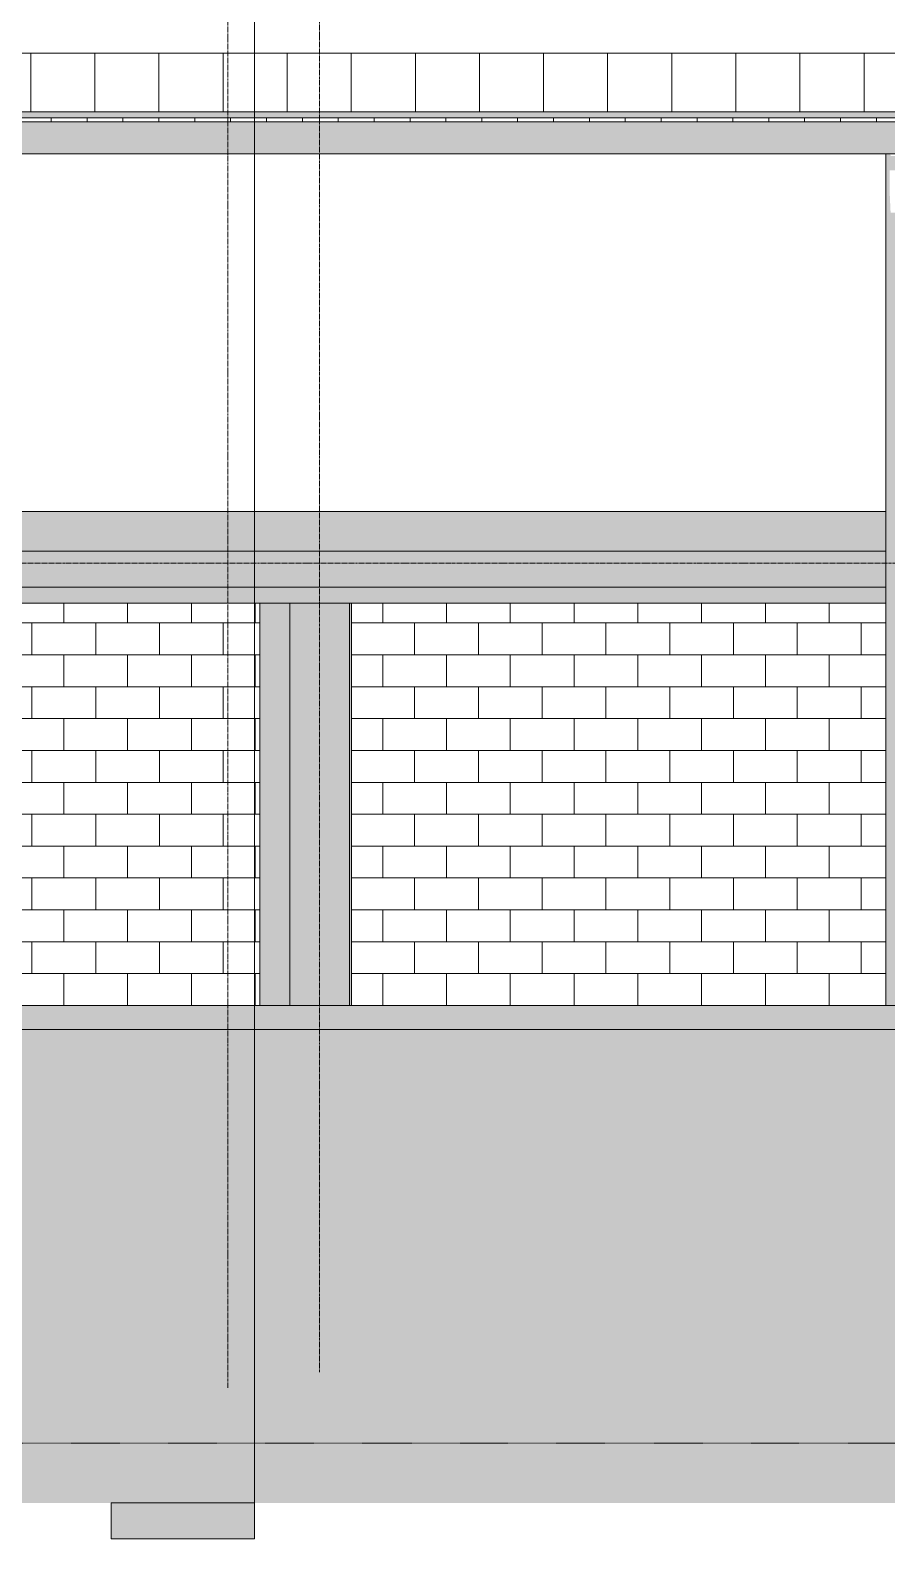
# Model space of a CAD drawing. Header units: inches. Extents: x 1352 to 6578, y -201 to 490.
# Drawn here: x 2492.6 to 2707.5, y -133.9 to 244.8 of the extents above; entities that cross this region are included whole.
import ezdxf

# ---------------------------------------------------------------- set-up
doc = ezdxf.new("R2010")
doc.units = ezdxf.units.IN
doc.header["$MEASUREMENT"] = 0
doc.linetypes.add('Aligning Line 1_8_', pattern=[0.25, 0.125, -0.125])
doc.linetypes.add('Grid Line 1_2_', pattern=[0.8749999999999999, 0.4999999999999999, -0.125, 0.125, -0.125])
for name, color, linetype, lineweight in [('A-FLOR-LEVL', 51, 'Continuous', 9), ('A-ROOF', 132, 'Continuous', 13), ('A-ROOF-PATT', 132, 'Continuous', 9), ('A-WALL', 113, 'Continuous', 13), ('A-WALL-PATT', 111, 'Continuous', 13), ('C-BLDG-PADS', 91, 'Continuous', 13), ('C-TOPO', 7, 'Continuous', 9), ('G-ANNO-SYMB', 111, 'Aligning Line 1_8_', 9), ('S-BEAM', 12, 'Continuous', 13), ('S-COLS', 52, 'Continuous', 13), ('S-GRID', 1, 'Continuous', 9)]:
    doc.layers.add(name, color=color, linetype=linetype, lineweight=lineweight)
pattern_1 = [(49.99999999999999, (2839.867, 132.759), (27.54270046216776, -2.409921005199992), [2.88, -31.68]), (355, (2839.867, 132.759), (-5.327844435381706, 28.88426558997774), [2.304, -25.344]), (100.451, (2842.163, 132.558), (22.21531621912823, 26.47392965322938), [2.448, -26.924]), (46.184, (2839.867, 140.439), (40.98187469590783, -6.356421902997745), [4.32, -47.52]), (96.636, (2843.283, 139.909), (35.89074818015425, 37.40618916795393), [3.671, -40.386]), (351.184, (2839.867, 140.439), (35.89097341714983, 37.40621617016942), [3.456, -38.016]), (21, (2843.707, 138.519), (22.92103572469458, -15.46073055541926), [2.88, -31.68]), (326, (2843.707, 138.519), (9.343532092013643, 27.84573814869183), [2.304, -25.344]), (71.45100000000001, (2845.617, 137.231), (32.26476914719338, 12.38442158028859), [2.448, -26.924]), (37.50000000000001, (2839.867, 132.759), (0.4668550243151897, 12.7827070445298), [1.267, -23.77, 1.267, -24.461, -25.44]), (37.50000000000001, (2839.867, 132.759), (0.4668550243151897, 12.7827070445298), [-50.765, 1.267, -24.173]), (7.499999999999999, (2839.867, 132.759), (10.10158952275669, 15.14509036333994), [1.267, -13.402, 1.267, -23.194, -9.696]), (7.499999999999999, (2839.867, 132.759), (10.10158952275669, 15.14509036333994), [-39.13, 1.267, -8.429]), (327.5, (2831.304, 132.759), (20.49916090120071, -0.8657796178497925), [1.267, -8.333, 1.267, -28.685, -39.744]), (327.5, (2831.304, 132.759), (20.49916090120071, -0.8657796178497925), [-39.552, 1.267, -38.477]), (317.5, (2827.464, 132.759), (22.39477935398379, 3.844287929692774), [1.267, -11.213, 1.267, -18.624, -28.224]), (317.5, (2827.464, 132.759), (22.39477935398379, 3.844287929692774), [-32.371, 1.267, -26.957])]

# ---------------------------------------------------------------- blocks, each defined once
blk = doc.blocks.new('Conc Beam - Conc Beam-1196117-BUILDING SECTION - EAST_WEST - LOOKING SOUTH')
at = {"layer": 'S-BEAM', "lineweight": 9}
h = blk.add_hatch(dxfattribs=at)
h.set_pattern_fill('FP_2', color=9, style=0, pattern_type=2)
h.set_pattern_definition(pattern_1)
h.paths.add_polyline_path([(3003.203253653734, 105.0000000000031), (3003.203253653734, 114.0000000000031), (2717.203252050074, 114.0000000000031), (2717.203252050074, 105.0000000000031), (2995.352618605275, 105.0000000000031)], flags=0)
h.paths.add_polyline_path([(1946.203253864448, 105.0000000000031), (2059.203252050073, 105.0000000000031), (2059.203252050073, 114.0000000000031), (1946.203253864448, 114.0000000000031)], flags=0)
h.paths.add_polyline_path([(2069.203252050074, 105.0000000000031), (2383.203252050074, 105.0000000000031), (2383.203252050074, 114.0000000000031), (2069.203252050074, 114.0000000000031)], flags=0)
h.paths.add_polyline_path([(2707.203252050074, 105.0000000000031), (2707.203252050074, 114.0000000000031), (2393.203252050074, 114.0000000000031), (2393.203252050074, 105.0000000000031), (2702.704493605275, 105.0000000000031)], flags=0)
h = blk.add_hatch(dxfattribs=at)
h.set_pattern_fill('FP_1', color=9, style=0, pattern_type=2)
h.set_pattern_definition([(15.684, (2839.867, 266.494), (27.54288658915033, -0.5674137266605754), [1.923, -21.151]), (358.819, (2839.867, 266.494), (-5.327869439670804, 6.80525769047888), [2.296, -25.253]), (128.059, (2842.163, 266.446), (22.21534474080903, 6.237361865966127), [0.72, -7.922999999999999]), (13.796, (2839.867, 268.303), (40.98236009858914, -1.497310505395882), [3.08, -33.877]), (116.279, (2843.283, 268.178), (35.89040510207072, 8.813050244339651), [0.958, -10.541]), (357.907, (2839.867, 268.303), (35.8908123474712, 8.813089017966945), [3.416999999999999, -37.59199999999999]), (5.168, (2843.707, 267.851), (22.92124903386951, -3.64214315030809), [2.7, -29.697]), (350.97, (2843.707, 267.851), (9.34353379883183, 6.560830446680302), [1.934, -21.275]), (35.075, (2845.617, 267.547), (32.26461633609668, 2.917647285825149), [0.9509999999999998, -10.465]), (10.247, (2839.867, 266.494), (0.4666228508906965, 3.012050649478963), [1.022, -19.163, 1.022, -19.721, -20.51]), (10.247, (2839.867, 266.494), (0.4666228508906965, 3.012050649478963), [-40.927, 1.022, -19.488]), (1.777, (2839.867, 266.494), (10.10221686215961, 3.567980867367163), [1.257, -13.293, 1.257, -23.006, -9.618]), (1.777, (2839.867, 266.494), (10.10221686215961, 3.567980867367163), [-38.813, 1.257, -8.361]), (351.464, (2831.304, 266.494), (20.49880251935434, -0.2039124138258273), [1.081, -7.107, 1.081, -24.464, -33.895]), (351.464, (2831.304, 266.494), (20.49880251935434, -0.2039124138258273), [-33.731, 1.081, -32.814]), (347.818, (2827.464, 266.494), (22.39440746919647, 0.9057792797351656), [0.956, -8.457, 0.956, -14.047, -21.288]), (347.818, (2827.464, 266.494), (22.39440746919647, 0.9057792797351656), [-24.416, 0.956, -20.333])])
h.paths.add_polyline_path([(3003.203253653734, 101.0000000000031), (3003.203253653734, 105.0000000000031), (2717.203252050074, 105.0000000000031), (2717.203252050074, 101.0000000000031), (2995.352618605275, 101.0000000000031)], flags=0)
h.paths.add_polyline_path([(1946.203253864449, 101.0000000000031), (2059.203252050074, 101.0000000000031), (2059.203252050073, 105.0000000000031), (1946.203253864448, 105.0000000000031)], flags=0)
h.paths.add_polyline_path([(2069.203252050074, 101.0000000000031), (2383.203252050074, 101.0000000000031), (2383.203252050074, 105.0000000000031), (2069.203252050074, 105.0000000000031)], flags=0)
h.paths.add_polyline_path([(2707.203252050074, 101.0000000000031), (2707.203252050074, 105.0000000000031), (2393.203252050074, 105.0000000000031), (2393.203252050074, 101.0000000000031), (2702.704493605275, 101.0000000000031)], flags=0)
at = {"layer": 'S-BEAM', "color": 8, "lineweight": 9}
for p, q in [((2393.203252050074, 114.000000000003), (2707.203252050074, 114.000000000003)), ((2707.203252050074, 105.0000000000029), (2393.203252050074, 105.0000000000029)), ((2707.203252050074, 101.0000000000029), (2393.203252050074, 101.0000000000029))]:
    blk.add_line(p, q, dxfattribs=at)
blk = doc.blocks.new('Section - 3_32_ x 3_8_-54337-BUILDING SECTION - EAST_WEST - LOOKING SOUTH')
at = {"layer": 'G-ANNO-SYMB', "linetype": 'Continuous'}
blk.add_hatch(color=256, dxfattribs=at).paths.add_polyline_path([(2512.891729866072, -124.8642614123034), (2548.891729866072, -124.8642614123037), (2548.891729866072, -133.8642614123037), (2512.891729866072, -133.8642614123034)], flags=0)
for p, q in [((2512.891729866072, -124.8642614123034), (2512.891729866072, -133.8642614123034)), ((2548.891729866072, -124.8642614123037), (2512.891729866072, -124.8642614123034)), ((2548.891729866072, -133.8642614123037), (2548.891729866072, -124.8642614123037)), ((2512.891729866072, -133.8642614123034), (2548.891729866072, -133.8642614123037))]:
    blk.add_line(p, q, dxfattribs=at)

msp = doc.modelspace()

# ---------------------------------------------------------------- hatches: boundary and pattern name
at = {"layer": 'A-ROOF', "lineweight": 9}
msp.add_hatch(color=254, dxfattribs=at).paths.add_polyline_path([(3074.20325386445, 222.7763881023636), (3105.453253654427, 222.7763881023636), (3105.453253654427, 224.2767135878836), (1585.45325386445, 224.2767135878836), (1585.45325386445, 222.7763881023636), (3037.159493605275, 222.7763881023636)], flags=0)
at = {"layer": 'A-ROOF'}
h = msp.add_hatch(color=8, dxfattribs=at)
h.paths.add_polyline_path([(2451.863243605275, 114.0000000000031), (2707.203252050074, 114.0000000000031), (2707.203252050074, 124.0000000000032), (2393.203252050074, 124.0000000000032), (2393.203252050074, 114.0000000000031), (2410.056368605275, 114.0000000000031)], flags=0)
h.paths.add_polyline_path([(1946.203253864448, 114.0000000000031), (2059.203252050073, 114.0000000000031), (2059.203252050073, 124.0000000000032), (1942.390753864447, 124.0000000000032), (1942.390753864447, 114.0000000000031)], flags=0)
h.paths.add_polyline_path([(3003.203253653734, 114.0000000000031), (3003.203253653734, 124.0000000000032), (2717.203252050074, 124.0000000000032), (2717.203252050074, 114.0000000000031), (2995.352618605275, 114.0000000000031)], flags=0)
h.paths.add_polyline_path([(2069.203252050074, 114.0000000000031), (2383.203252050074, 114.0000000000031), (2383.203252050074, 124.0000000000032), (2069.203252050074, 124.0000000000032)], flags=0)
at = {"layer": 'A-ROOF-PATT'}
h = msp.add_hatch(dxfattribs=at)
h.set_pattern_fill('FP_6', color=9, style=0, pattern_type=2)
h.set_pattern_definition([(90, (0, 464.157), (-16.082, 9.847384911943867e-16), [])])
h.paths.add_polyline_path([(2383.927071730275, 224.2767135878836), (3105.453253654427, 224.2767135878836), (3105.453253654427, 225.632591795951), (3569.203253864453, 225.632591795951), (3569.203253864453, 233.6846751292839), (3360.203253864449, 233.6846751292839), (3360.203253864449, 239.0180084626167), (3028.203253864449, 239.0180084626167), (3028.203253864449, 224.6351959626174), (3017.578253864449, 224.6351959626174), (3017.578253864449, 239.0180084626167), (1797.203253864453, 239.0180084626167), (1797.203253864453, 237.6348850051486), (1799.20325386445, 237.6348850051486), (1799.203253864453, 226.4124579018226), (1739.781378864453, 226.4124579018226), (1739.781378864453, 237.6348850051484), (1741.781378864452, 237.6413524822662), (1741.781378864452, 239.0180084626167), (1585.45325386445, 239.0180084626167), (1585.45325386445, 224.2767135878836), (2378.701212355275, 224.2767135878836)], flags=0)
h = msp.add_hatch(dxfattribs=at)
h.set_pattern_fill('FP_4', color=8, style=0, pattern_type=2)
h.set_pattern_definition([(0, (2839.867, 132.759), (0, 9), []), (90, (2839.867, 132.759), (-9, 5.51091059616309e-16), [])])
h.paths.add_polyline_path([(1585.45325386445, 221.7761711120174), (3105.453253654427, 221.7761711120174), (3105.453253654427, 222.7763881023636), (1585.45325386445, 222.7763881023636)], flags=0)
h = msp.add_hatch(dxfattribs=at)
h.set_pattern_fill('FP_5', color=8, style=0, pattern_type=2)
h.set_pattern_definition([(161.57, (2840.347, 133.239), (-3.839953775732406, -1.544153678278981e-05), [0, -27.322, 3.034, 0]), (18.43, (2839.387, 133.239), (-3.839953775732406, 1.544153678301186e-05), [0, -27.322, 3.034, 0]), (108.43, (2840.347, 133.239), (1.919622001632167, -9.600524588315459), [9.105999999999998, -21.25]), (71.57, (2839.387, 133.239), (1.919622001632168, 9.600524588315459), [9.106, -21.25])])
h.paths.add_polyline_path([(3105.256297711547, 213.7744351892452), (3105.453253654427, 213.7744351892452), (3105.453253654427, 221.7761711120174), (1585.453253864464, 221.7761711120174), (1585.45325386445, 213.7744351892452), (3074.20325386445, 213.7744351892452)], flags=0)
at = {"layer": 'A-WALL'}
h = msp.add_hatch(color=254, dxfattribs=at)
h.paths.add_polyline_path([(2550.203253864448, 0), (2557.703253864447, 0), (2557.703253864447, 101.0000000000031), (2550.203253864448, 101.0000000000031), (2550.203253864448, 100.6554845961291)], flags=0)
h.paths.add_polyline_path([(2572.703253864448, 0), (2573.203253864448, 0), (2573.203253864448, 101.0000000000031), (2572.703253864448, 101.0000000000031), (2572.703253864448, 100.6554845961291)], flags=0)
at = {"layer": 'A-WALL-PATT', "lineweight": 9}
h = msp.add_hatch(dxfattribs=at)
h.set_pattern_fill('FP_7', color=9, style=0, pattern_type=2)
h.set_pattern_definition([(0, (3205.016, 0), (0, 8), []), (90, (3205.016, 0), (-7.999999999999999, 8), [8, -8])])
h.paths.add_polyline_path([(3016.203186035249, -6.006280599353999), (3016.171865220485, -5.999999999999999), (3005.804337355275, -6.006280599353999)], flags=0)
h.paths.add_polyline_path([(2735.536369136951, 0), (2765.203253864448, 0), (2765.203253864448, 101.0000000000031), (2728.703253864448, 101.0000000000031), (2728.703253864448, 0)], flags=0)
h.paths.add_polyline_path([(1950.180743605275, 0), (2059.203252050074, 0), (2059.203252050074, 101.0000000000031), (1949.890753864448, 101.0000000000031), (1949.890753864448, 0)], flags=0)
h.paths.add_polyline_path([(2953.545743605275, 0), (2980.203253864448, 0), (2980.203253864448, 101.0000000000031), (2884.703253864448, 101.0000000000031), (2884.703253864448, 0)], flags=0)
h.paths.add_polyline_path([(2788.203253864448, 0), (2869.703253864448, 0), (2869.703253864448, 101.0000000000031), (2788.203253864448, 101.0000000000031), (2788.203253864448, 100.6554845961291)], flags=0)
h.paths.add_polyline_path([(2707.203252050074, 0), (2707.203252050074, 101.0000000000031), (2573.203253864448, 101.0000000000031), (2573.203253864448, 0), (2702.704493605275, 0)], flags=0)
h.paths.add_polyline_path([(2117.408243605275, 0), (2120.203253864448, 0), (2120.203253864448, 101.0000000000031), (2104.703253864448, 101.0000000000031), (2104.703253864448, 0)], flags=0)
h.paths.add_polyline_path([(2550.203253864448, 0), (2550.203253864448, 101.0000000000031), (2416.703253864448, 101.0000000000031), (2416.703253864448, 0), (2451.863243605275, 0)], flags=0)
h.paths.add_polyline_path([(2143.203253864448, 0), (2245.703253864448, 0), (2245.703253864448, 101.0000000000031), (2143.203253864448, 101.0000000000031), (2143.203253864448, 100.6554845961291)], flags=0)
h.paths.add_polyline_path([(2260.703253864448, 0), (2335.203253864448, 0), (2335.203253864448, 101.0000000000031), (2260.703253864448, 101.0000000000031), (2260.703253864448, 100.6554845961291)], flags=0)
h.paths.add_polyline_path([(2358.203253864448, 0), (2383.203252050074, 0), (2383.203252050074, 101.0000000000031), (2358.203253864448, 101.0000000000031), (2358.203253864448, 100.6554845961291)], flags=0)
h.paths.add_polyline_path([(2393.203252050074, 0), (2401.703253864448, 0), (2401.703253864448, 101.0000000000031), (2393.203252050074, 101.0000000000031), (2393.203252050074, 44.2694845961291)], flags=0)
h.paths.add_polyline_path([(2069.203252050074, 0), (2089.703253864448, 0), (2089.703253864448, 101.0000000000031), (2069.203252050074, 101.0000000000031), (2069.203252050074, 44.2694845961291)], flags=0)
at = {"layer": 'C-BLDG-PADS', "lineweight": 9}
h = msp.add_hatch(dxfattribs=at)
h.set_pattern_fill('FP_2', style=0, pattern_type=2)
h.set_pattern_definition(pattern_1)
h.paths.add_polyline_path([(2117.408243605275, -5.999999999999999), (3016.203253864454, -5.999999999999999), (3016.203253864454, 0), (1587.20325386446, 0), (1587.20325386446, -5.999999999999999), (2075.601368605275, -5.999999999999999)], flags=0)
at = {"layer": 'C-TOPO'}
h = msp.add_hatch(dxfattribs=at)
h.set_pattern_fill('FP_11', color=8, style=0, pattern_type=2)
h.set_pattern_definition([(0, (2839.867, 132.759), (24, 24), [24, -24]), (0, (2839.867, 141.759), (24, 24), [24, -24]), (0, (2839.867, 150.759), (24, 24), [24, -24]), (90, (2842.867, 153.759), (-24, 24), [24, -24]), (90, (2851.867, 153.759), (-24, 24), [24, -24]), (90, (2860.867, 153.759), (-24, 24), [24, -24])])
h.paths.add_polyline_path([(1590.640753864458, -124.8885154038709), (3016.203253864454, -124.8885154038709), (3016.203253864454, -80.00000000000004), (3012.203253864449, -80.00000000000004), (3012.203253864449, -68.00000000000004), (3016.203253864454, -68.00000000000004), (3016.203253864454, -6.006280599353999), (1587.20325386446, -6.006280599353999), (1587.20325386446, -48.00000000000187), (1590.640753864458, -48.00000000000187), (1590.640753864458, -60.00000000000886), (1587.20325386446, -60.00000000000886), (1587.20325386446, -124.8885154038709)], flags=0)
at = {"layer": 'S-COLS'}
h = msp.add_hatch(color=9, dxfattribs=at)
h.paths.add_polyline_path([(2717.203252050074, 0), (2717.203252050074, 213.7744351892452), (2716.031010466867, 213.7344316321689), (2715.973354040377, 213.2233340463344), (2712.880592018674, 213.1812863408254), (2712.640493086299, 213.0569411372319), (2712.429196984023, 212.7919626177406), (2712.429116282135, 212.7917320279443), (2712.370752260725, 212.6125897980956), (2712.39801159951, 210.2082055608707), (2712.563847506482, 209.9033595961291), (2712.605066835592, 209.84965317441), (2712.7707522605, 209.7225458573924), (2713.002080385407, 209.6375906885001), (2713.1707522605, 209.6153894323297), (2716.228642885541, 209.6153894323297), (2716.228252260724, 203.9603892879707), (2715.946838017842, 198.9740623138559), (2708.433798910576, 198.9745330577541), (2708.1778616355, 204.5946266645877), (2708.1778616355, 209.6153894323297), (2711.442807496623, 209.6426428575683), (2711.635752260541, 209.7225458573924), (2711.842657014518, 209.9033595961291), (2711.928572583569, 210.015302655021), (2712.008492921572, 210.2082055608707), (2712.035752260541, 210.4152158777122), (2712.033672478078, 212.6308478006935), (2711.886453539593, 212.9364644278106), (2711.621262045208, 213.147897590336), (2711.290812316551, 213.2233340463315), (2708.433126357612, 213.2235478900233), (2708.37098129186, 213.7744351892452), (2707.203252050074, 213.7744351892452), (2707.203252050074, 0)], flags=0)
h.paths.add_polyline_path([(2712.474542415878, 200.5497128683651), (2712.386550980303, 200.6892571450973), (2712.428825509403, 200.6605428398066), (2712.457878103512, 200.5901116049813)], flags=0)
h.paths.add_polyline_path([(2712.597707225463, 200.5634861066004), (2712.721207366311, 200.4549771618262), (2712.653687863383, 200.5574527396011), (2712.61696830771, 200.5614102249684)], flags=0)
h.paths.add_polyline_path([(2712.519698942601, 199.7725369946489), (2712.384814552652, 200.2477036868659), (2712.430082736776, 200.2120158461291), (2712.525615113956, 200.0615548519849), (2712.493920651928, 200.1567530907578), (2712.455081708441, 200.3967668725472), (2712.474542415878, 200.4184215749322), (2712.426151954809, 200.7192029410759), (2712.466761401012, 200.7192029410758), (2712.550249414544, 200.5803636326928), (2712.587660493855, 200.5901116049813), (2712.502255981517, 200.6955304121236), (2712.488324726121, 200.7192029410758), (2712.438382865201, 200.8898801298851), (2712.480465776795, 200.9073441614806), (2712.444717020935, 201.131783753899), (2712.427451885574, 201.3838400756794), (2712.446523184081, 201.4323452048384), (2712.427451885574, 201.6114405663236), (2712.494189949795, 201.5121043557663), (2712.534873477979, 201.6611288355184), (2712.533665441995, 201.714131154514), (2712.500106421507, 201.8540468497423), (2712.517456813336, 201.9804697533104), (2712.467675856358, 202.1734589051926), (2712.501602947815, 202.2113625685456), (2712.508825571093, 202.2128794211643), (2712.467675856358, 202.8002521824411), (2712.389237745389, 202.9467796284803), (2712.419449354418, 203.0536276266081), (2712.49149817754, 203.0673844865923), (2712.507084979997, 203.1636701800759), (2712.504720610437, 203.2230844907942), (2712.480703564825, 203.3395175508407), (2712.507084979997, 203.3774787388843), (2712.501602947815, 203.4656958149243), (2712.533167945119, 203.5020728506589), (2712.443764125909, 203.7361408461291), (2712.436347151658, 203.7935735424393), (2712.479430423098, 203.8568989083871), (2712.436347151658, 204.0197514069691), (2712.366330497995, 204.0197514069691), (2712.385857919598, 200.0405822371213), (2712.501631705453, 199.8013331474307)], flags=0)
h.paths.add_polyline_path([(2711.830237974643, 203.274802596571), (2711.72145931706, 203.1845304823258), (2711.756055117453, 203.1845304823258), (2711.823042493431, 203.2660465129342)], flags=0)
h.paths.add_polyline_path([(2711.906747587962, 203.2940156216528), (2711.822922790346, 203.2388657678075), (2711.853796555145, 203.2329169826979), (2711.900316419464, 203.2865948855273)], flags=0)
h.paths.add_polyline_path([(2711.94488645641, 202.5672283854389), (2711.982553694741, 202.5672283854389), (2711.962199024085, 202.5780720682156)], flags=0)
h.paths.add_polyline_path([(2711.953370413433, 202.3740000506299), (2711.888297851277, 202.3162473818471), (2711.93693966775, 202.3476931003985)], flags=0)
h.paths.add_polyline_path([(2711.851215846622, 201.9187221531992), (2711.797362879182, 201.9187221531992), (2711.844209565209, 201.912298975089), (2711.849790480274, 201.9174154140917)], flags=0)
h.paths.add_polyline_path([(2711.816446901329, 201.8114748703269), (2711.851215846622, 201.7854081187165), (2711.816678506151, 201.8114748703268)], flags=0)
h.paths.add_polyline_path([(2711.962199024085, 202.0418664462344), (2711.831153397511, 201.8568381030266), (2711.884294517185, 201.9187221531992), (2711.948587679201, 202.0203508817345)], flags=0)
h.paths.add_polyline_path([(2711.853787540272, 201.334426660804), (2711.891419318551, 201.3152640622027), (2711.859879180025, 201.3340554769313)], flags=0)
h.paths.add_polyline_path([(2711.919422030072, 200.8808165382861), (2711.77861327663, 200.6796371758135), (2711.884085153015, 200.8276959783128), (2711.900826233274, 200.8528621964954)], flags=0)
h.paths.add_polyline_path([(2711.935524708169, 199.9168430261588), (2711.977392918222, 199.9170945237063), (2712.052815890096, 200.2591815683436), (2711.997984820489, 204.0197514069691), (2711.900316419464, 203.6833653253522), (2711.849790480274, 203.5914384473563), (2711.886401234478, 203.5210393764927), (2711.892973890234, 203.4812852790924), (2711.900316419464, 203.4148258026755), (2711.925896211199, 203.380263413651), (2711.906747587962, 203.1205373072147), (2711.98094064785, 203.2217287437373), (2711.89787165533, 202.7427928177623), (2711.966629553602, 202.789924481869), (2711.913317612471, 202.6413746109134), (2711.788232632862, 202.4576706557757), (2711.868839832607, 202.5096301711424), (2712.021824622485, 202.765862965235), (2711.945628337372, 202.3476931003985), (2711.953370413433, 202.2196182708058), (2711.934212751668, 202.1335279947574), (2711.988620268499, 202.1882787751801), (2711.941713184586, 201.6831125182781), (2711.906406266462, 201.5716164751835), (2711.959413093712, 201.5873174084694), (2711.974669781389, 201.4908873157866), (2711.998047502881, 201.3059566884648), (2711.849790480274, 200.9970362655133), (2711.808803696309, 200.9878088187518), (2711.820661278995, 200.9002798974024), (2711.950192189079, 201.0064580605295), (2711.934577040011, 200.9273973584426), (2711.966007019158, 200.889614922153), (2711.979915203694, 200.8922417242375), (2711.961955317015, 200.6513636184602), (2711.935941780821, 200.3927800672212), (2711.900826233274, 200.2166683644182), (2711.946824695614, 200.2192955498786), (2712.02578105556, 200.3639308859508), (2711.977392918222, 200.0518449753405), (2711.93537739474, 199.9368688655193)], flags=0)
h.paths.add_polyline_path([(2711.619455964839, 200.3417433000168), (2711.688941669645, 200.4298938284816), (2711.650640852297, 200.4022445326326), (2711.621517635075, 200.3457431089216)], flags=0)
h.paths.add_polyline_path([(2712.698397421257, 200.7112364051704), (2712.671565629809, 200.7808169493845), (2712.59119732182, 200.7766701701498), (2712.696558986384, 200.7123585656537)], flags=0)
h.paths.add_polyline_path([(2712.711255039542, 201.3726900049958), (2712.684093568973, 201.4583360256383), (2712.684093568973, 201.4082318056007), (2712.695113184938, 201.3938122257638)], flags=0)
h.paths.add_polyline_path([(2712.482035285666, 203.3331644825513), (2712.413189725935, 203.4332136442652), (2712.454384778606, 203.3994546992705), (2712.480703564825, 203.3363571930125)], flags=0)
h.paths.add_polyline_path([(2712.585871946594, 203.1883260030607), (2712.501602947815, 203.3256137330272), (2712.507343589532, 203.2978627286469), (2712.582441929301, 203.1931104258726)], flags=0)
h.paths.add_polyline_path([(2711.924287494005, 203.2217287437371), (2711.985440669705, 203.3892130594112), (2711.981833551617, 203.2901605343725), (2711.938871306191, 203.2390713111279)], flags=0)
h.paths.add_polyline_path([(2712.507084979997, 203.4465631993311), (2712.45261926393, 203.4733879128039), (2712.498906894505, 203.4650731785756), (2712.504720610437, 203.4519146268157)], flags=0)
h.paths.add_polyline_path([(2712.006073183099, 203.7081964482293), (2711.975787980424, 203.7361408461291), (2711.997914055666, 203.7361408461291)], flags=0)
h.paths.add_polyline_path([(2711.886401234478, 203.7778559548054), (2711.953531536114, 204.0197514069691), (2711.92400018487, 203.9947937480027), (2711.861526744621, 203.8494482852128), (2711.88763784829, 203.8798679559237), (2711.910327865188, 203.8474843043299)], flags=0)
h.paths.add_polyline_path([(2711.763623774568, 203.8798679559238), (2711.763623774568, 203.9858500199423), (2711.716657890785, 203.9353668726932), (2711.731296942642, 203.8852796660495)], flags=0)
msp.add_hatch(color=254, dxfattribs=at).paths.add_polyline_path([(2557.744765553839, 0), (2572.703253864448, 0), (2572.703253864448, 101.0000000000031), (2557.703253864447, 101.0000000000031), (2557.703253864447, 0)], flags=0)

# ---------------------------------------------------------------- linework, layer by layer
at = {"layer": 'A-FLOR-LEVL', "linetype": 'Grid Line 1_2_'}
for p, q in [((1351.78415744599, 111), (4220.885431294822, 111)), ((1351.78415744599, 0), (4220.885431294822, 0))]:
    msp.add_line(p, q, dxfattribs=at)
at = {"layer": 'A-ROOF', "color": 8, "lineweight": 9}
for p, q in [((1797.203253864454, 239.0180084626165), (3017.578253864449, 239.0180084626165)), ((2707.203252050074, 114.000000000003), (2393.203252050074, 114.000000000003))]:
    msp.add_line(p, q, dxfattribs=at)
at = {"layer": 'A-ROOF', "lineweight": 9}
for p, q in [((3105.453253654427, 224.2767135878831), (1585.453253864456, 224.2767135878834)), ((1585.453253864456, 222.7763881023637), (3105.453253654427, 222.7763881023634)), ((1585.453253864456, 221.7761711120172), (3105.453253654427, 221.7761711120169)), ((1585.453253864456, 213.7744351892453), (3105.453253654427, 213.774435189245))]:
    msp.add_line(p, q, dxfattribs=at)
at = {"layer": 'A-WALL', "color": 8, "lineweight": 9}
for p, q in [((2393.203252050074, 124.000000000003), (2707.203252050074, 124.000000000003)), ((2550.203253864448, 101.0000000000029), (2550.203253864448, 0)), ((2573.203253864448, 0), (2573.203253864448, 101.0000000000029))]:
    msp.add_line(p, q, dxfattribs=at)
at = {"layer": 'C-BLDG-PADS', "lineweight": 9}
for p, q in [((3212.453253864444, 0), (1448.498243605276, 0)), ((1448.498243605276, -5.999999999999999), (3212.453253864444, -5.999999999999999))]:
    msp.add_line(p, q, dxfattribs=at)
at = {"layer": 'C-TOPO'}
msp.add_line((2740.219047094229, -6.006280599353999), (1678.491202591269, -6.006280599353999), dxfattribs=at)
at = {"layer": 'C-TOPO', "color": 8}
msp.add_line((1678.491210937592, -6.006280660629272), (2740.218933105562, -6.006280660629272), dxfattribs=at)
at = {"layer": 'G-ANNO-SYMB', "linetype": 'Continuous'}
msp.add_line((2548.891729866074, 291.5560000704402), (2548.891729866074, -124.8642614123039), dxfattribs=at)
at = {"layer": 'G-ANNO-SYMB'}
msp.add_line((1448.498243605276, -109.8612450823514), (4124.138243605274, -109.8612450823514), dxfattribs=at)
at = {"layer": 'S-COLS', "color": 8, "lineweight": 9}
for p, q in [((2707.203252050074, 213.7744351892451), (2707.203252050074, 0)), ((2557.703253864447, 101.0000000000031), (2557.703253864447, 0)), ((2572.703253864448, 0), (2572.703253864448, 101.0000000000031))]:
    msp.add_line(p, q, dxfattribs=at)
at = {"layer": 'S-GRID', "linetype": 'Grid Line 1_2_'}
for p, q in [((2542.203253864448, -96.00000000002937), (2542.203253864448, 396.0000000000401)), ((2565.20325386445, -92.00000000002558), (2565.20325386445, 300.0000000000423))]:
    msp.add_line(p, q, dxfattribs=at)

# ---------------------------------------------------------------- block references
at = {"layer": 'G-ANNO-SYMB', "linetype": 'Continuous'}
msp.add_blockref('Section - 3_32_ x 3_8_-54337-BUILDING SECTION - EAST_WEST - LOOKING SOUTH', (0, 0), dxfattribs=at)
at = {"layer": 'S-BEAM', "color": 8, "lineweight": 9}
msp.add_blockref('Conc Beam - Conc Beam-1196117-BUILDING SECTION - EAST_WEST - LOOKING SOUTH', (0, 0), dxfattribs=at)

doc.saveas('drawing.dxf')
